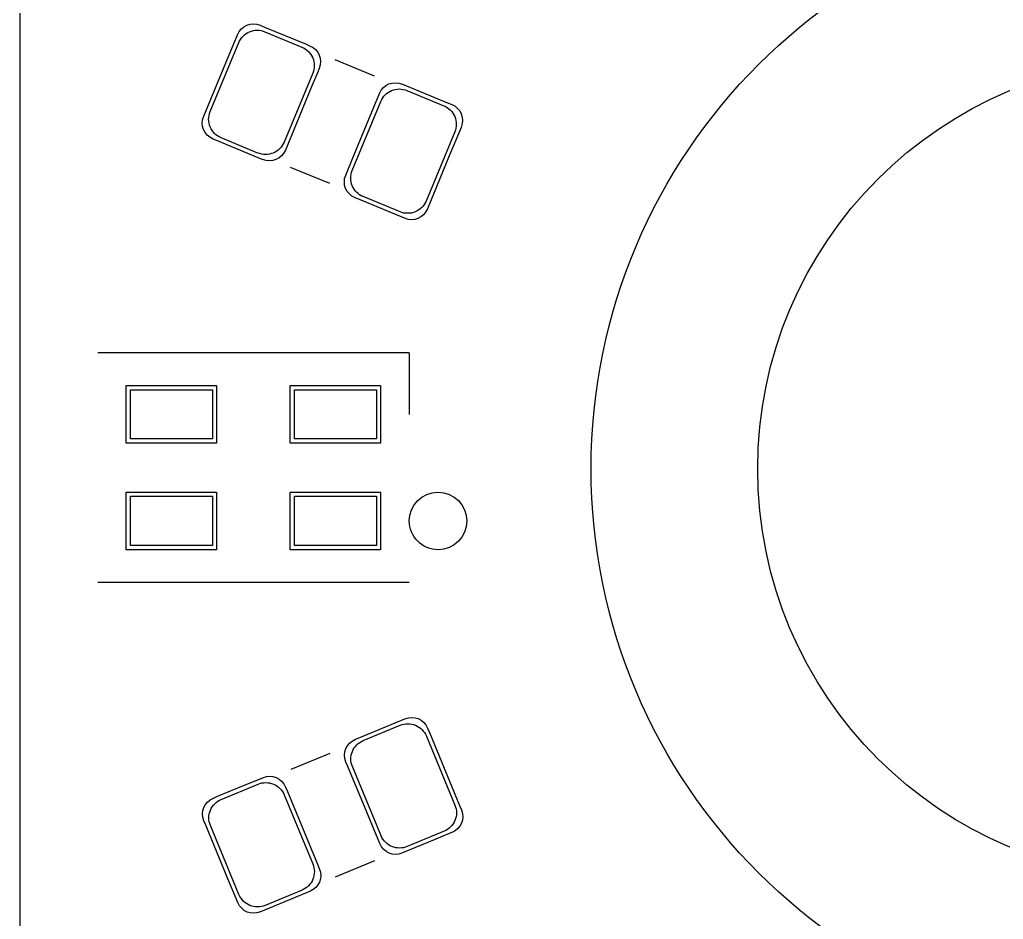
# Model space of a CAD drawing. Header units: millimetres. Extents: x 0 to 28, y 0 to 98.
# Drawn here: x -0.01 to 11.99, y 58.66 to 69.64 of the extents above; entities that cross this region are included whole.
import ezdxf

# ---------------------------------------------------------------- set-up
doc = ezdxf.new("R2010")
doc.units = ezdxf.units.MM
doc.layers.add('Make2D', color=178, linetype='Continuous', true_color=0x000000)

msp = doc.modelspace()

# ---------------------------------------------------------------- linework, layer by layer
at = {"layer": 'Make2D', "color": 178, "true_color": 0x000000}
for p, q in [((-0.005, 95.239), (-0.005, 2.74)), ((2.766, 69.572), (2.805, 69.584)), ((2.766, 69.572), (2.805, 69.584)), ((2.805, 69.584), (2.845, 69.588)), ((2.805, 69.584), (2.845, 69.588)), ((2.845, 69.588), (2.885, 69.584)), ((2.845, 69.588), (2.885, 69.584)), ((2.885, 69.584), (2.929, 69.57)), ((2.885, 69.584), (2.929, 69.57)), ((2.481, 69.043), (2.651, 69.455)), ((2.481, 69.043), (2.651, 69.455)), ((2.651, 69.455), (2.673, 69.496)), ((2.651, 69.455), (2.673, 69.496)), ((2.673, 69.496), (2.699, 69.527)), ((2.673, 69.496), (2.699, 69.527)), ((2.699, 69.527), (2.73, 69.553)), ((2.699, 69.527), (2.73, 69.553)), ((2.72, 69.439), (2.738, 69.455)), ((2.72, 69.439), (2.738, 69.455)), ((2.73, 69.553), (2.766, 69.572)), ((2.73, 69.553), (2.766, 69.572)), ((2.738, 69.455), (2.757, 69.469)), ((2.738, 69.455), (2.757, 69.469)), ((2.757, 69.469), (2.777, 69.481)), ((2.757, 69.469), (2.777, 69.481)), ((2.777, 69.481), (2.799, 69.492)), ((2.777, 69.481), (2.799, 69.492)), ((2.799, 69.492), (2.822, 69.5)), ((2.799, 69.492), (2.822, 69.5)), ((2.822, 69.5), (2.845, 69.506)), ((2.822, 69.5), (2.845, 69.506)), ((2.845, 69.506), (2.868, 69.509)), ((2.845, 69.506), (2.868, 69.509)), ((2.868, 69.509), (2.892, 69.51)), ((2.868, 69.509), (2.892, 69.51)), ((2.892, 69.51), (2.916, 69.509)), ((2.892, 69.51), (2.916, 69.509)), ((2.916, 69.509), (2.94, 69.506)), ((2.916, 69.509), (2.94, 69.506)), ((2.929, 69.57), (2.982, 69.548)), ((2.929, 69.57), (2.982, 69.548)), ((2.94, 69.506), (2.963, 69.5)), ((2.94, 69.506), (2.963, 69.5)), ((2.963, 69.5), (2.986, 69.492)), ((2.963, 69.5), (2.986, 69.492)), ((2.982, 69.548), (3.479, 69.342)), ((2.982, 69.548), (3.479, 69.342)), ((2.986, 69.492), (3.436, 69.305)), ((2.986, 69.492), (3.436, 69.305)), ((2.318, 68.517), (2.667, 69.36)), ((2.318, 68.517), (2.667, 69.36)), ((2.667, 69.36), (2.677, 69.382)), ((2.667, 69.36), (2.677, 69.382)), ((2.677, 69.382), (2.69, 69.402)), ((2.677, 69.382), (2.69, 69.402)), ((2.69, 69.402), (2.704, 69.421)), ((2.69, 69.402), (2.704, 69.421)), ((2.704, 69.421), (2.72, 69.439)), ((2.704, 69.421), (2.72, 69.439)), ((3.479, 69.342), (3.531, 69.321)), ((3.479, 69.342), (3.531, 69.321)), ((3.436, 69.305), (3.458, 69.295)), ((3.436, 69.305), (3.458, 69.295)), ((3.458, 69.295), (3.478, 69.282)), ((3.458, 69.295), (3.478, 69.282)), ((3.478, 69.282), (3.497, 69.268)), ((3.478, 69.282), (3.497, 69.268)), ((3.497, 69.268), (3.515, 69.252)), ((3.497, 69.268), (3.515, 69.252)), ((3.515, 69.252), (3.531, 69.235)), ((3.515, 69.252), (3.531, 69.235)), ((3.531, 69.321), (3.572, 69.299)), ((3.531, 69.321), (3.572, 69.299)), ((3.531, 69.235), (3.545, 69.215)), ((3.531, 69.235), (3.545, 69.215)), ((3.545, 69.215), (3.558, 69.195)), ((3.545, 69.215), (3.558, 69.195)), ((3.572, 69.299), (3.604, 69.274)), ((3.572, 69.299), (3.604, 69.274)), ((3.604, 69.274), (3.629, 69.242)), ((3.604, 69.274), (3.629, 69.242)), ((3.629, 69.242), (3.648, 69.207)), ((3.629, 69.242), (3.648, 69.207)), ((3.558, 69.195), (3.568, 69.173)), ((3.558, 69.195), (3.568, 69.173)), ((3.568, 69.173), (3.576, 69.151)), ((3.568, 69.173), (3.576, 69.151)), ((3.576, 69.151), (3.582, 69.127)), ((3.576, 69.151), (3.582, 69.127)), ((3.582, 69.127), (3.585, 69.104)), ((3.582, 69.127), (3.585, 69.104)), ((3.585, 69.104), (3.587, 69.08)), ((3.585, 69.104), (3.587, 69.08)), ((3.648, 69.207), (3.66, 69.168)), ((3.648, 69.207), (3.66, 69.168)), ((3.66, 69.168), (3.664, 69.128)), ((3.66, 69.168), (3.664, 69.128)), ((3.664, 69.128), (3.66, 69.087)), ((3.664, 69.128), (3.66, 69.087)), ((4.32, 68.95), (3.842, 69.148)), ((2.297, 68.6), (2.481, 69.043)), ((2.297, 68.6), (2.481, 69.043)), ((3.568, 68.987), (3.219, 68.144)), ((3.568, 68.987), (3.219, 68.144)), ((3.625, 68.991), (3.55, 68.81)), ((3.625, 68.991), (3.55, 68.81)), ((3.576, 69.009), (3.568, 68.987)), ((3.576, 69.009), (3.568, 68.987)), ((3.582, 69.032), (3.576, 69.009)), ((3.582, 69.032), (3.576, 69.009)), ((3.585, 69.056), (3.582, 69.032)), ((3.585, 69.056), (3.582, 69.032)), ((3.587, 69.08), (3.585, 69.056)), ((3.587, 69.08), (3.585, 69.056)), ((3.646, 69.043), (3.625, 68.991)), ((3.646, 69.043), (3.625, 68.991)), ((3.66, 69.087), (3.646, 69.043)), ((3.66, 69.087), (3.646, 69.043)), ((4.498, 68.855), (4.536, 68.866)), ((4.498, 68.855), (4.536, 68.866)), ((4.536, 68.866), (4.577, 68.87)), ((4.536, 68.866), (4.577, 68.87)), ((4.577, 68.87), (4.617, 68.866)), ((4.577, 68.87), (4.617, 68.866)), ((4.617, 68.866), (4.662, 68.853)), ((4.617, 68.866), (4.662, 68.853)), ((3.55, 68.81), (3.235, 68.048)), ((3.55, 68.81), (3.235, 68.048)), ((4.226, 68.357), (4.383, 68.738)), ((4.226, 68.357), (4.383, 68.738)), ((4.383, 68.738), (4.405, 68.778)), ((4.383, 68.738), (4.405, 68.778)), ((4.405, 68.778), (4.431, 68.81)), ((4.405, 68.778), (4.431, 68.81)), ((4.431, 68.81), (4.462, 68.835)), ((4.431, 68.81), (4.462, 68.835)), ((4.452, 68.722), (4.47, 68.738)), ((4.452, 68.722), (4.47, 68.738)), ((4.462, 68.835), (4.498, 68.855)), ((4.462, 68.835), (4.498, 68.855)), ((4.47, 68.738), (4.489, 68.752)), ((4.47, 68.738), (4.489, 68.752)), ((4.489, 68.752), (4.51, 68.764)), ((4.489, 68.752), (4.51, 68.764)), ((4.51, 68.764), (4.531, 68.774)), ((4.51, 68.764), (4.531, 68.774)), ((4.531, 68.774), (4.554, 68.783)), ((4.531, 68.774), (4.554, 68.783)), ((4.554, 68.783), (4.577, 68.788)), ((4.554, 68.783), (4.577, 68.788)), ((4.577, 68.788), (4.601, 68.792)), ((4.577, 68.788), (4.601, 68.792)), ((4.601, 68.792), (4.625, 68.793)), ((4.601, 68.792), (4.625, 68.793)), ((4.625, 68.793), (4.649, 68.792)), ((4.625, 68.793), (4.649, 68.792)), ((4.649, 68.792), (4.672, 68.788)), ((4.649, 68.792), (4.672, 68.788)), ((4.662, 68.853), (4.713, 68.831)), ((4.662, 68.853), (4.713, 68.831)), ((4.672, 68.788), (4.695, 68.783)), ((4.672, 68.788), (4.695, 68.783)), ((4.695, 68.783), (4.718, 68.774)), ((4.695, 68.783), (4.718, 68.774)), ((4.713, 68.831), (5.211, 68.625)), ((4.713, 68.831), (5.211, 68.625)), ((4.718, 68.774), (5.168, 68.588)), ((4.718, 68.774), (5.168, 68.588)), ((4.05, 67.799), (4.399, 68.642)), ((4.05, 67.799), (4.399, 68.642)), ((4.399, 68.642), (4.41, 68.664)), ((4.399, 68.642), (4.41, 68.664)), ((4.41, 68.664), (4.422, 68.684)), ((4.41, 68.664), (4.422, 68.684)), ((4.422, 68.684), (4.436, 68.704)), ((4.422, 68.684), (4.436, 68.704)), ((4.436, 68.704), (4.452, 68.722)), ((4.436, 68.704), (4.452, 68.722)), ((5.211, 68.625), (5.263, 68.603)), ((5.211, 68.625), (5.263, 68.603)), ((2.239, 68.461), (2.297, 68.6)), ((2.239, 68.461), (2.297, 68.6)), ((2.31, 68.494), (2.318, 68.517)), ((2.31, 68.494), (2.318, 68.517)), ((5.168, 68.588), (5.19, 68.578)), ((5.168, 68.588), (5.19, 68.578)), ((5.19, 68.578), (5.211, 68.565)), ((5.19, 68.578), (5.211, 68.565)), ((5.211, 68.565), (5.23, 68.551)), ((5.211, 68.565), (5.23, 68.551)), ((5.23, 68.551), (5.248, 68.535)), ((5.23, 68.551), (5.248, 68.535)), ((5.248, 68.535), (5.263, 68.517)), ((5.248, 68.535), (5.263, 68.517)), ((5.263, 68.603), (5.304, 68.582)), ((5.263, 68.603), (5.304, 68.582)), ((5.263, 68.517), (5.278, 68.498)), ((5.263, 68.517), (5.278, 68.498)), ((5.278, 68.498), (5.29, 68.477)), ((5.278, 68.498), (5.29, 68.477)), ((5.304, 68.582), (5.336, 68.556)), ((5.304, 68.582), (5.336, 68.556)), ((5.336, 68.556), (5.361, 68.525)), ((5.336, 68.556), (5.361, 68.525)), ((5.361, 68.525), (5.38, 68.489)), ((5.361, 68.525), (5.38, 68.489)), ((2.222, 68.376), (2.226, 68.416)), ((2.222, 68.376), (2.226, 68.416)), ((2.226, 68.336), (2.222, 68.376)), ((2.226, 68.336), (2.222, 68.376)), ((2.226, 68.416), (2.239, 68.461)), ((2.226, 68.416), (2.239, 68.461)), ((2.299, 68.423), (2.3, 68.447)), ((2.299, 68.423), (2.3, 68.447)), ((2.3, 68.4), (2.299, 68.423)), ((2.3, 68.4), (2.299, 68.423)), ((2.3, 68.447), (2.304, 68.471)), ((2.3, 68.447), (2.304, 68.471)), ((2.304, 68.376), (2.3, 68.4)), ((2.304, 68.376), (2.3, 68.4)), ((2.304, 68.471), (2.31, 68.494)), ((2.304, 68.471), (2.31, 68.494)), ((2.31, 68.353), (2.304, 68.376)), ((2.31, 68.353), (2.304, 68.376)), ((5.29, 68.477), (5.3, 68.456)), ((5.29, 68.477), (5.3, 68.456)), ((5.3, 68.456), (5.308, 68.433)), ((5.3, 68.456), (5.308, 68.433)), ((5.308, 68.433), (5.314, 68.41)), ((5.308, 68.433), (5.314, 68.41)), ((5.314, 68.41), (5.317, 68.386)), ((5.314, 68.41), (5.317, 68.386)), ((5.317, 68.386), (5.319, 68.362)), ((5.317, 68.386), (5.319, 68.362)), ((5.38, 68.489), (5.392, 68.45)), ((5.38, 68.489), (5.392, 68.45)), ((5.392, 68.45), (5.396, 68.41)), ((5.392, 68.45), (5.396, 68.41)), ((5.396, 68.41), (5.392, 68.37)), ((5.396, 68.41), (5.392, 68.37)), ((2.238, 68.297), (2.226, 68.336)), ((2.238, 68.297), (2.226, 68.336)), ((2.257, 68.261), (2.238, 68.297)), ((2.257, 68.261), (2.238, 68.297)), ((2.282, 68.23), (2.257, 68.261)), ((2.282, 68.23), (2.257, 68.261)), ((2.318, 68.33), (2.31, 68.353)), ((2.318, 68.33), (2.31, 68.353)), ((2.328, 68.308), (2.318, 68.33)), ((2.328, 68.308), (2.318, 68.33)), ((2.341, 68.288), (2.328, 68.308)), ((2.341, 68.288), (2.328, 68.308)), ((2.355, 68.269), (2.341, 68.288)), ((2.355, 68.269), (2.341, 68.288)), ((2.371, 68.251), (2.355, 68.269)), ((2.371, 68.251), (2.355, 68.269)), ((4.05, 67.932), (4.226, 68.357)), ((4.05, 67.932), (4.226, 68.357)), ((5.3, 68.269), (4.951, 67.426)), ((5.3, 68.269), (4.951, 67.426)), ((5.357, 68.273), (5.234, 67.976)), ((5.357, 68.273), (5.234, 67.976)), ((5.308, 68.292), (5.3, 68.269)), ((5.308, 68.292), (5.3, 68.269)), ((5.314, 68.315), (5.308, 68.292)), ((5.314, 68.315), (5.308, 68.292)), ((5.317, 68.338), (5.314, 68.315)), ((5.317, 68.338), (5.314, 68.315)), ((5.319, 68.362), (5.317, 68.338)), ((5.319, 68.362), (5.317, 68.338)), ((5.378, 68.325), (5.357, 68.273)), ((5.378, 68.325), (5.357, 68.273)), ((5.392, 68.37), (5.378, 68.325)), ((5.392, 68.37), (5.378, 68.325)), ((2.314, 68.204), (2.282, 68.23)), ((2.314, 68.204), (2.282, 68.23)), ((2.355, 68.182), (2.314, 68.204)), ((2.355, 68.182), (2.314, 68.204)), ((2.407, 68.161), (2.355, 68.182)), ((2.407, 68.161), (2.355, 68.182)), ((2.388, 68.235), (2.371, 68.251)), ((2.388, 68.235), (2.371, 68.251)), ((2.408, 68.221), (2.388, 68.235)), ((2.408, 68.221), (2.388, 68.235)), ((2.904, 67.955), (2.407, 68.161)), ((2.904, 67.955), (2.407, 68.161)), ((2.429, 68.209), (2.408, 68.221)), ((2.429, 68.209), (2.408, 68.221)), ((2.45, 68.198), (2.429, 68.209)), ((2.45, 68.198), (2.429, 68.209)), ((2.901, 68.012), (2.45, 68.198)), ((2.901, 68.012), (2.45, 68.198)), ((3.219, 68.144), (3.209, 68.122)), ((3.219, 68.144), (3.209, 68.122)), ((3.109, 68.022), (3.087, 68.012)), ((3.109, 68.022), (3.087, 68.012)), ((3.129, 68.034), (3.109, 68.022)), ((3.129, 68.034), (3.109, 68.022)), ((3.148, 68.048), (3.129, 68.034)), ((3.148, 68.048), (3.129, 68.034)), ((3.166, 68.065), (3.148, 68.048)), ((3.166, 68.065), (3.148, 68.048)), ((3.182, 68.082), (3.166, 68.065)), ((3.182, 68.082), (3.166, 68.065)), ((3.196, 68.102), (3.182, 68.082)), ((3.196, 68.102), (3.182, 68.082)), ((3.209, 68.122), (3.196, 68.102)), ((3.209, 68.122), (3.196, 68.102)), ((3.235, 68.048), (3.213, 68.007)), ((3.235, 68.048), (3.213, 68.007)), ((2.923, 68.004), (2.901, 68.012)), ((2.923, 68.004), (2.901, 68.012)), ((2.957, 67.933), (2.904, 67.955)), ((2.957, 67.933), (2.904, 67.955)), ((2.946, 67.998), (2.923, 68.004)), ((2.946, 67.998), (2.923, 68.004)), ((2.97, 67.994), (2.946, 67.998)), ((2.97, 67.994), (2.946, 67.998)), ((3.001, 67.92), (2.957, 67.933)), ((3.001, 67.92), (2.957, 67.933)), ((2.994, 67.993), (2.97, 67.994)), ((2.994, 67.993), (2.97, 67.994)), ((3.017, 67.994), (2.994, 67.993)), ((3.017, 67.994), (2.994, 67.993)), ((3.041, 67.916), (3.001, 67.92)), ((3.041, 67.916), (3.001, 67.92)), ((3.041, 67.998), (3.017, 67.994)), ((3.041, 67.998), (3.017, 67.994)), ((3.064, 68.004), (3.041, 67.998)), ((3.064, 68.004), (3.041, 67.998)), ((3.082, 67.92), (3.041, 67.916)), ((3.082, 67.92), (3.041, 67.916)), ((3.087, 68.012), (3.064, 68.004)), ((3.087, 68.012), (3.064, 68.004)), ((3.12, 67.932), (3.082, 67.92)), ((3.12, 67.932), (3.082, 67.92)), ((3.156, 67.951), (3.12, 67.932)), ((3.156, 67.951), (3.12, 67.932)), ((3.187, 67.976), (3.156, 67.951)), ((3.187, 67.976), (3.156, 67.951)), ((3.213, 68.007), (3.187, 67.976)), ((3.213, 68.007), (3.187, 67.976)), ((3.972, 67.743), (4.05, 67.932)), ((3.972, 67.743), (4.05, 67.932)), ((5.234, 67.976), (4.967, 67.331)), ((5.234, 67.976), (4.967, 67.331)), ((3.776, 67.638), (3.298, 67.836)), ((4.036, 67.754), (4.042, 67.777)), ((4.036, 67.754), (4.042, 67.777)), ((4.042, 67.777), (4.05, 67.799)), ((4.042, 67.777), (4.05, 67.799)), ((3.954, 67.659), (3.958, 67.699)), ((3.954, 67.659), (3.958, 67.699)), ((3.958, 67.618), (3.954, 67.659)), ((3.958, 67.618), (3.954, 67.659)), ((3.958, 67.699), (3.972, 67.743)), ((3.958, 67.699), (3.972, 67.743)), ((4.032, 67.706), (4.033, 67.73)), ((4.032, 67.706), (4.033, 67.73)), ((4.033, 67.682), (4.032, 67.706)), ((4.033, 67.682), (4.032, 67.706)), ((4.033, 67.73), (4.036, 67.754)), ((4.033, 67.73), (4.036, 67.754)), ((4.036, 67.659), (4.033, 67.682)), ((4.036, 67.659), (4.033, 67.682)), ((4.042, 67.635), (4.036, 67.659)), ((4.042, 67.635), (4.036, 67.659)), ((3.97, 67.58), (3.958, 67.618)), ((3.97, 67.58), (3.958, 67.618)), ((3.989, 67.544), (3.97, 67.58)), ((3.989, 67.544), (3.97, 67.58)), ((4.015, 67.513), (3.989, 67.544)), ((4.015, 67.513), (3.989, 67.544)), ((4.05, 67.613), (4.042, 67.635)), ((4.05, 67.613), (4.042, 67.635)), ((4.06, 67.591), (4.05, 67.613)), ((4.06, 67.591), (4.05, 67.613)), ((4.073, 67.571), (4.06, 67.591)), ((4.073, 67.571), (4.06, 67.591)), ((4.087, 67.551), (4.073, 67.571)), ((4.087, 67.551), (4.073, 67.571)), ((4.103, 67.534), (4.087, 67.551)), ((4.103, 67.534), (4.087, 67.551)), ((4.046, 67.487), (4.015, 67.513)), ((4.046, 67.487), (4.015, 67.513)), ((4.087, 67.465), (4.046, 67.487)), ((4.087, 67.465), (4.046, 67.487)), ((4.139, 67.443), (4.087, 67.465)), ((4.139, 67.443), (4.087, 67.465)), ((4.121, 67.518), (4.103, 67.534)), ((4.121, 67.518), (4.103, 67.534)), ((4.14, 67.503), (4.121, 67.518)), ((4.14, 67.503), (4.121, 67.518)), ((4.637, 67.237), (4.139, 67.443)), ((4.637, 67.237), (4.139, 67.443)), ((4.161, 67.491), (4.14, 67.503)), ((4.161, 67.491), (4.14, 67.503)), ((4.182, 67.481), (4.161, 67.491)), ((4.182, 67.481), (4.161, 67.491)), ((4.633, 67.295), (4.182, 67.481)), ((4.633, 67.295), (4.182, 67.481)), ((4.951, 67.426), (4.941, 67.405)), ((4.951, 67.426), (4.941, 67.405)), ((4.841, 67.305), (4.819, 67.295)), ((4.841, 67.305), (4.819, 67.295)), ((4.861, 67.317), (4.841, 67.305)), ((4.861, 67.317), (4.841, 67.305)), ((4.88, 67.331), (4.861, 67.317)), ((4.88, 67.331), (4.861, 67.317)), ((4.898, 67.347), (4.88, 67.331)), ((4.898, 67.347), (4.88, 67.331)), ((4.914, 67.365), (4.898, 67.347)), ((4.914, 67.365), (4.898, 67.347)), ((4.928, 67.384), (4.914, 67.365)), ((4.928, 67.384), (4.914, 67.365)), ((4.941, 67.405), (4.928, 67.384)), ((4.941, 67.405), (4.928, 67.384)), ((4.967, 67.331), (4.945, 67.29)), ((4.967, 67.331), (4.945, 67.29)), ((4.655, 67.286), (4.633, 67.295)), ((4.655, 67.286), (4.633, 67.295)), ((4.688, 67.216), (4.637, 67.237)), ((4.688, 67.216), (4.637, 67.237)), ((4.678, 67.28), (4.655, 67.286)), ((4.678, 67.28), (4.655, 67.286)), ((4.702, 67.277), (4.678, 67.28)), ((4.702, 67.277), (4.678, 67.28)), ((4.733, 67.202), (4.688, 67.216)), ((4.733, 67.202), (4.688, 67.216)), ((4.726, 67.276), (4.702, 67.277)), ((4.726, 67.276), (4.702, 67.277)), ((4.75, 67.277), (4.726, 67.276)), ((4.75, 67.277), (4.726, 67.276)), ((4.773, 67.198), (4.733, 67.202)), ((4.773, 67.198), (4.733, 67.202)), ((4.773, 67.28), (4.75, 67.277)), ((4.773, 67.28), (4.75, 67.277)), ((4.797, 67.286), (4.773, 67.28)), ((4.797, 67.286), (4.773, 67.28)), ((4.814, 67.202), (4.773, 67.198)), ((4.814, 67.202), (4.773, 67.198)), ((4.819, 67.295), (4.797, 67.286)), ((4.819, 67.295), (4.797, 67.286)), ((4.852, 67.214), (4.814, 67.202)), ((4.852, 67.214), (4.814, 67.202)), ((4.888, 67.233), (4.852, 67.214)), ((4.888, 67.233), (4.852, 67.214)), ((4.919, 67.259), (4.888, 67.233)), ((4.919, 67.259), (4.888, 67.233)), ((4.945, 67.29), (4.919, 67.259)), ((4.945, 67.29), (4.919, 67.259)), ((4.746, 65.573), (0.947, 65.573)), ((4.746, 65.573), (4.746, 64.823)), ((1.295, 64.472), (1.295, 65.174)), ((1.295, 65.174), (2.397, 65.174)), ((1.295, 64.472), (1.295, 65.174)), ((1.295, 65.174), (2.397, 65.174)), ((2.397, 65.174), (2.397, 64.472)), ((2.397, 65.174), (2.397, 64.472)), ((3.295, 64.472), (3.295, 65.174)), ((3.295, 65.174), (4.397, 65.174)), ((3.295, 64.472), (3.295, 65.174)), ((3.295, 65.174), (4.397, 65.174)), ((4.397, 65.174), (4.397, 64.472)), ((4.397, 65.174), (4.397, 64.472)), ((1.346, 64.523), (1.346, 65.123)), ((1.346, 65.123), (2.346, 65.123)), ((1.346, 64.523), (1.346, 65.123)), ((1.346, 65.123), (2.346, 65.123)), ((2.346, 65.123), (2.346, 64.523)), ((2.346, 65.123), (2.346, 64.523)), ((3.346, 64.523), (3.346, 65.123)), ((3.346, 65.123), (4.346, 65.123)), ((3.346, 64.523), (3.346, 65.123)), ((3.346, 65.123), (4.346, 65.123)), ((4.346, 65.123), (4.346, 64.523)), ((4.346, 65.123), (4.346, 64.523)), ((2.397, 64.472), (1.295, 64.472)), ((2.397, 64.472), (1.295, 64.472)), ((2.346, 64.523), (1.346, 64.523)), ((2.346, 64.523), (1.346, 64.523)), ((4.397, 64.472), (3.295, 64.472)), ((4.397, 64.472), (3.295, 64.472)), ((4.346, 64.523), (3.346, 64.523)), ((4.346, 64.523), (3.346, 64.523)), ((1.295, 63.172), (1.295, 63.874)), ((1.295, 63.874), (2.397, 63.874)), ((1.295, 63.172), (1.295, 63.874)), ((1.295, 63.874), (2.397, 63.874)), ((1.346, 63.223), (1.346, 63.824)), ((1.346, 63.824), (2.346, 63.824)), ((1.346, 63.223), (1.346, 63.824)), ((1.346, 63.824), (2.346, 63.824)), ((2.346, 63.824), (2.346, 63.223)), ((2.346, 63.824), (2.346, 63.223)), ((2.397, 63.874), (2.397, 63.172)), ((2.397, 63.874), (2.397, 63.172)), ((3.295, 63.172), (3.295, 63.874)), ((3.295, 63.874), (4.397, 63.874)), ((3.295, 63.172), (3.295, 63.874)), ((3.295, 63.874), (4.397, 63.874)), ((3.346, 63.223), (3.346, 63.824)), ((3.346, 63.824), (4.346, 63.824)), ((3.346, 63.223), (3.346, 63.824)), ((3.346, 63.824), (4.346, 63.824)), ((4.346, 63.824), (4.346, 63.223)), ((4.346, 63.824), (4.346, 63.223)), ((4.397, 63.874), (4.397, 63.172)), ((4.397, 63.874), (4.397, 63.172)), ((2.346, 63.223), (1.346, 63.223)), ((2.346, 63.223), (1.346, 63.223)), ((4.346, 63.223), (3.346, 63.223)), ((4.346, 63.223), (3.346, 63.223)), ((2.397, 63.172), (1.295, 63.172)), ((2.397, 63.172), (1.295, 63.172)), ((4.397, 63.172), (3.295, 63.172)), ((4.397, 63.172), (3.295, 63.172)), ((4.746, 62.773), (0.947, 62.773)), ((4.455, 61.011), (4.691, 61.109)), ((4.455, 61.011), (4.691, 61.109)), ((4.691, 61.109), (4.736, 61.122)), ((4.691, 61.109), (4.736, 61.122)), ((4.736, 61.122), (4.776, 61.126)), ((4.736, 61.122), (4.776, 61.126)), ((4.776, 61.126), (4.816, 61.122)), ((4.776, 61.126), (4.816, 61.122)), ((4.816, 61.122), (4.855, 61.111)), ((4.816, 61.122), (4.855, 61.111)), ((4.855, 61.111), (4.891, 61.092)), ((4.855, 61.111), (4.891, 61.092)), ((4.891, 61.092), (4.922, 61.066)), ((4.891, 61.092), (4.922, 61.066)), ((4.922, 61.066), (4.948, 61.035)), ((4.922, 61.066), (4.948, 61.035)), ((4.142, 60.881), (4.455, 61.011)), ((4.142, 60.881), (4.455, 61.011)), ((4.185, 60.844), (4.635, 61.031)), ((4.185, 60.844), (4.635, 61.031)), ((4.635, 61.031), (4.658, 61.039)), ((4.635, 61.031), (4.658, 61.039)), ((4.658, 61.039), (4.681, 61.044)), ((4.658, 61.039), (4.681, 61.044)), ((4.681, 61.044), (4.705, 61.048)), ((4.681, 61.044), (4.705, 61.048)), ((4.705, 61.048), (4.728, 61.049)), ((4.705, 61.048), (4.728, 61.049)), ((4.728, 61.049), (4.752, 61.048)), ((4.728, 61.049), (4.752, 61.048)), ((4.752, 61.048), (4.776, 61.044)), ((4.752, 61.048), (4.776, 61.044)), ((4.776, 61.044), (4.799, 61.039)), ((4.776, 61.044), (4.799, 61.039)), ((4.799, 61.039), (4.821, 61.031)), ((4.799, 61.039), (4.821, 61.031)), ((4.821, 61.031), (4.843, 61.02)), ((4.821, 61.031), (4.843, 61.02)), ((4.843, 61.02), (4.864, 61.008)), ((4.843, 61.02), (4.864, 61.008)), ((4.864, 61.008), (4.883, 60.994)), ((4.864, 61.008), (4.883, 60.994)), ((4.883, 60.994), (4.901, 60.978)), ((4.883, 60.994), (4.901, 60.978)), ((4.901, 60.978), (4.917, 60.96)), ((4.901, 60.978), (4.917, 60.96)), ((4.917, 60.96), (4.931, 60.941)), ((4.917, 60.96), (4.931, 60.941)), ((4.931, 60.941), (4.943, 60.92)), ((4.931, 60.941), (4.943, 60.92)), ((4.948, 61.035), (4.969, 60.994)), ((4.948, 61.035), (4.969, 60.994)), ((4.969, 60.994), (4.991, 60.941)), ((4.969, 60.994), (4.991, 60.941)), ((4.991, 60.941), (5.36, 60.052)), ((4.991, 60.941), (5.36, 60.052)), ((4.017, 60.812), (4.048, 60.838)), ((4.017, 60.812), (4.048, 60.838)), ((4.048, 60.838), (4.089, 60.86)), ((4.048, 60.838), (4.089, 60.86)), ((4.089, 60.86), (4.142, 60.881)), ((4.089, 60.86), (4.142, 60.881)), ((4.123, 60.807), (4.143, 60.821)), ((4.123, 60.807), (4.143, 60.821)), ((4.143, 60.821), (4.163, 60.834)), ((4.143, 60.821), (4.163, 60.834)), ((4.163, 60.834), (4.185, 60.844)), ((4.163, 60.834), (4.185, 60.844)), ((4.943, 60.92), (4.954, 60.899)), ((4.943, 60.92), (4.954, 60.899)), ((4.954, 60.899), (5.303, 60.056)), ((4.954, 60.899), (5.303, 60.056)), ((3.957, 60.666), (3.961, 60.706)), ((3.957, 60.666), (3.961, 60.706)), ((3.961, 60.706), (3.973, 60.745)), ((3.961, 60.706), (3.973, 60.745)), ((3.973, 60.745), (3.992, 60.781)), ((3.973, 60.745), (3.992, 60.781)), ((3.992, 60.781), (4.017, 60.812)), ((3.992, 60.781), (4.017, 60.812)), ((4.045, 60.69), (4.053, 60.712)), ((4.045, 60.69), (4.053, 60.712)), ((4.053, 60.712), (4.063, 60.734)), ((4.053, 60.712), (4.063, 60.734)), ((4.063, 60.734), (4.075, 60.754)), ((4.063, 60.734), (4.075, 60.754)), ((4.075, 60.754), (4.09, 60.773)), ((4.075, 60.754), (4.09, 60.773)), ((4.09, 60.773), (4.106, 60.791)), ((4.09, 60.773), (4.106, 60.791)), ((4.106, 60.791), (4.123, 60.807)), ((4.106, 60.791), (4.123, 60.807)), ((3.779, 60.687), (3.301, 60.489)), ((3.961, 60.626), (3.957, 60.666)), ((3.961, 60.626), (3.957, 60.666)), ((3.974, 60.581), (3.961, 60.626)), ((3.974, 60.581), (3.961, 60.626)), ((3.996, 60.529), (3.974, 60.581)), ((3.996, 60.529), (3.974, 60.581)), ((4.034, 60.619), (4.035, 60.643)), ((4.034, 60.619), (4.035, 60.643)), ((4.035, 60.595), (4.034, 60.619)), ((4.035, 60.595), (4.034, 60.619)), ((4.035, 60.643), (4.039, 60.666)), ((4.035, 60.643), (4.039, 60.666)), ((4.039, 60.571), (4.035, 60.595)), ((4.039, 60.571), (4.035, 60.595)), ((4.039, 60.666), (4.045, 60.69)), ((4.039, 60.666), (4.045, 60.69)), ((4.267, 59.874), (3.996, 60.529)), ((4.267, 59.874), (3.996, 60.529)), ((4.045, 60.548), (4.039, 60.571)), ((4.045, 60.548), (4.039, 60.571)), ((4.053, 60.526), (4.045, 60.548)), ((4.053, 60.526), (4.045, 60.548)), ((4.402, 59.682), (4.053, 60.526)), ((4.402, 59.682), (4.053, 60.526)), ((2.723, 60.294), (2.959, 60.391)), ((2.723, 60.294), (2.959, 60.391)), ((2.959, 60.391), (3.003, 60.405)), ((2.959, 60.391), (3.003, 60.405)), ((3.003, 60.405), (3.044, 60.409)), ((3.003, 60.405), (3.044, 60.409)), ((3.044, 60.409), (3.084, 60.405)), ((3.044, 60.409), (3.084, 60.405)), ((3.084, 60.405), (3.122, 60.393)), ((3.084, 60.405), (3.122, 60.393)), ((3.122, 60.393), (3.158, 60.374)), ((3.122, 60.393), (3.158, 60.374)), ((3.158, 60.374), (3.189, 60.348)), ((3.158, 60.374), (3.189, 60.348)), ((3.189, 60.348), (3.215, 60.317)), ((3.189, 60.348), (3.215, 60.317)), ((2.409, 60.164), (2.723, 60.294)), ((2.409, 60.164), (2.723, 60.294)), ((2.453, 60.126), (2.903, 60.313)), ((2.453, 60.126), (2.903, 60.313)), ((2.903, 60.313), (2.925, 60.321)), ((2.903, 60.313), (2.925, 60.321)), ((2.925, 60.321), (2.949, 60.327)), ((2.925, 60.321), (2.949, 60.327)), ((2.949, 60.327), (2.972, 60.33)), ((2.949, 60.327), (2.972, 60.33)), ((2.972, 60.33), (2.996, 60.331)), ((2.972, 60.33), (2.996, 60.331)), ((2.996, 60.331), (3.02, 60.33)), ((2.996, 60.331), (3.02, 60.33)), ((3.02, 60.33), (3.043, 60.327)), ((3.02, 60.33), (3.043, 60.327)), ((3.043, 60.327), (3.067, 60.321)), ((3.043, 60.327), (3.067, 60.321)), ((3.067, 60.321), (3.089, 60.313)), ((3.067, 60.321), (3.089, 60.313)), ((3.089, 60.313), (3.111, 60.303)), ((3.089, 60.313), (3.111, 60.303)), ((3.111, 60.303), (3.131, 60.29)), ((3.111, 60.303), (3.131, 60.29)), ((3.131, 60.29), (3.151, 60.276)), ((3.131, 60.29), (3.151, 60.276)), ((3.151, 60.276), (3.168, 60.26)), ((3.151, 60.276), (3.168, 60.26)), ((3.168, 60.26), (3.185, 60.242)), ((3.168, 60.26), (3.185, 60.242)), ((3.185, 60.242), (3.199, 60.223)), ((3.185, 60.242), (3.199, 60.223)), ((3.199, 60.223), (3.211, 60.203)), ((3.199, 60.223), (3.211, 60.203)), ((3.215, 60.317), (3.237, 60.276)), ((3.215, 60.317), (3.237, 60.276)), ((3.237, 60.276), (3.259, 60.224)), ((3.237, 60.276), (3.259, 60.224)), ((3.259, 60.224), (3.628, 59.334)), ((3.259, 60.224), (3.628, 59.334)), ((2.285, 60.094), (2.316, 60.12)), ((2.285, 60.094), (2.316, 60.12)), ((2.316, 60.12), (2.357, 60.142)), ((2.316, 60.12), (2.357, 60.142)), ((2.357, 60.142), (2.409, 60.164)), ((2.357, 60.142), (2.409, 60.164)), ((2.391, 60.089), (2.41, 60.104)), ((2.391, 60.089), (2.41, 60.104)), ((2.41, 60.104), (2.431, 60.116)), ((2.41, 60.104), (2.431, 60.116)), ((2.431, 60.116), (2.453, 60.126)), ((2.431, 60.116), (2.453, 60.126)), ((3.211, 60.203), (3.221, 60.181)), ((3.211, 60.203), (3.221, 60.181)), ((3.221, 60.181), (3.57, 59.338)), ((3.221, 60.181), (3.57, 59.338)), ((2.225, 59.949), (2.228, 59.989)), ((2.225, 59.949), (2.228, 59.989)), ((2.228, 59.989), (2.24, 60.028)), ((2.228, 59.989), (2.24, 60.028)), ((2.24, 60.028), (2.26, 60.063)), ((2.24, 60.028), (2.26, 60.063)), ((2.26, 60.063), (2.285, 60.094)), ((2.26, 60.063), (2.285, 60.094)), ((2.312, 59.972), (2.32, 59.994)), ((2.312, 59.972), (2.32, 59.994)), ((2.32, 59.994), (2.331, 60.016)), ((2.32, 59.994), (2.331, 60.016)), ((2.331, 60.016), (2.343, 60.036)), ((2.331, 60.016), (2.343, 60.036)), ((2.343, 60.036), (2.357, 60.056)), ((2.343, 60.036), (2.357, 60.056)), ((2.357, 60.056), (2.373, 60.073)), ((2.357, 60.056), (2.373, 60.073)), ((2.373, 60.073), (2.391, 60.089)), ((2.373, 60.073), (2.391, 60.089)), ((5.303, 60.056), (5.311, 60.033)), ((5.303, 60.056), (5.311, 60.033)), ((5.311, 60.033), (5.317, 60.01)), ((5.311, 60.033), (5.317, 60.01)), ((5.317, 60.01), (5.32, 59.986)), ((5.317, 60.01), (5.32, 59.986)), ((5.32, 59.986), (5.321, 59.962)), ((5.32, 59.986), (5.321, 59.962)), ((5.36, 60.052), (5.36, 60.051)), ((5.36, 60.052), (5.36, 60.051)), ((5.36, 60.051), (5.381, 59.999)), ((5.36, 60.051), (5.381, 59.999)), ((5.381, 59.999), (5.395, 59.955)), ((5.381, 59.999), (5.395, 59.955)), ((2.228, 59.908), (2.225, 59.949)), ((2.228, 59.908), (2.225, 59.949)), ((2.242, 59.864), (2.228, 59.908)), ((2.242, 59.864), (2.228, 59.908)), ((2.263, 59.812), (2.242, 59.864)), ((2.263, 59.812), (2.242, 59.864)), ((2.302, 59.901), (2.303, 59.925)), ((2.302, 59.901), (2.303, 59.925)), ((2.303, 59.877), (2.302, 59.901)), ((2.303, 59.877), (2.302, 59.901)), ((2.303, 59.925), (2.307, 59.948)), ((2.303, 59.925), (2.307, 59.948)), ((2.307, 59.853), (2.303, 59.877)), ((2.307, 59.853), (2.303, 59.877)), ((2.307, 59.948), (2.312, 59.972)), ((2.307, 59.948), (2.312, 59.972)), ((4.386, 59.587), (4.267, 59.874)), ((4.386, 59.587), (4.267, 59.874)), ((5.303, 59.869), (5.292, 59.847)), ((5.303, 59.869), (5.292, 59.847)), ((5.311, 59.892), (5.303, 59.869)), ((5.311, 59.892), (5.303, 59.869)), ((5.317, 59.915), (5.311, 59.892)), ((5.317, 59.915), (5.311, 59.892)), ((5.32, 59.938), (5.317, 59.915)), ((5.32, 59.938), (5.317, 59.915)), ((5.321, 59.962), (5.32, 59.938)), ((5.321, 59.962), (5.32, 59.938)), ((5.395, 59.874), (5.383, 59.836)), ((5.395, 59.874), (5.383, 59.836)), ((5.395, 59.955), (5.399, 59.915)), ((5.395, 59.955), (5.399, 59.915)), ((5.399, 59.915), (5.395, 59.874)), ((5.399, 59.915), (5.395, 59.874)), ((2.535, 59.157), (2.263, 59.812)), ((2.535, 59.157), (2.263, 59.812)), ((2.312, 59.83), (2.307, 59.853)), ((2.312, 59.83), (2.307, 59.853)), ((2.32, 59.808), (2.312, 59.83)), ((2.32, 59.808), (2.312, 59.83)), ((2.669, 58.965), (2.32, 59.808)), ((2.669, 58.965), (2.32, 59.808)), ((5.193, 59.747), (5.171, 59.737)), ((5.193, 59.747), (5.171, 59.737)), ((5.213, 59.76), (5.193, 59.747)), ((5.213, 59.76), (5.193, 59.747)), ((5.232, 59.774), (5.213, 59.76)), ((5.232, 59.774), (5.213, 59.76)), ((5.25, 59.79), (5.232, 59.774)), ((5.25, 59.79), (5.232, 59.774)), ((5.266, 59.808), (5.25, 59.79)), ((5.266, 59.808), (5.25, 59.79)), ((5.28, 59.827), (5.266, 59.808)), ((5.28, 59.827), (5.266, 59.808)), ((5.307, 59.743), (5.266, 59.721)), ((5.307, 59.743), (5.266, 59.721)), ((5.292, 59.847), (5.28, 59.827)), ((5.292, 59.847), (5.28, 59.827)), ((5.338, 59.769), (5.307, 59.743)), ((5.338, 59.769), (5.307, 59.743)), ((5.364, 59.8), (5.338, 59.769)), ((5.364, 59.8), (5.338, 59.769)), ((5.383, 59.836), (5.364, 59.8)), ((5.383, 59.836), (5.364, 59.8)), ((4.412, 59.661), (4.402, 59.682)), ((4.412, 59.661), (4.402, 59.682)), ((4.425, 59.64), (4.412, 59.661)), ((4.425, 59.64), (4.412, 59.661)), ((4.439, 59.621), (4.425, 59.64)), ((4.439, 59.621), (4.425, 59.64)), ((4.455, 59.603), (4.439, 59.621)), ((4.455, 59.603), (4.439, 59.621)), ((5.068, 59.639), (4.664, 59.472)), ((5.068, 59.639), (4.664, 59.472)), ((5.171, 59.737), (4.72, 59.55)), ((5.171, 59.737), (4.72, 59.55)), ((5.214, 59.7), (5.068, 59.639)), ((5.214, 59.7), (5.068, 59.639)), ((5.266, 59.721), (5.214, 59.7)), ((5.266, 59.721), (5.214, 59.7)), ((4.408, 59.546), (4.386, 59.587)), ((4.408, 59.546), (4.386, 59.587)), ((4.434, 59.515), (4.408, 59.546)), ((4.434, 59.515), (4.408, 59.546)), ((4.465, 59.489), (4.434, 59.515)), ((4.465, 59.489), (4.434, 59.515)), ((4.472, 59.587), (4.455, 59.603)), ((4.472, 59.587), (4.455, 59.603)), ((4.492, 59.573), (4.472, 59.587)), ((4.492, 59.573), (4.472, 59.587)), ((4.512, 59.561), (4.492, 59.573)), ((4.512, 59.561), (4.492, 59.573)), ((4.534, 59.55), (4.512, 59.561)), ((4.534, 59.55), (4.512, 59.561)), ((4.556, 59.542), (4.534, 59.55)), ((4.556, 59.542), (4.534, 59.55)), ((4.58, 59.537), (4.556, 59.542)), ((4.58, 59.537), (4.556, 59.542)), ((4.603, 59.533), (4.58, 59.537)), ((4.603, 59.533), (4.58, 59.537)), ((4.627, 59.532), (4.603, 59.533)), ((4.627, 59.532), (4.603, 59.533)), ((4.651, 59.533), (4.627, 59.532)), ((4.651, 59.533), (4.627, 59.532)), ((4.675, 59.537), (4.651, 59.533)), ((4.675, 59.537), (4.651, 59.533)), ((4.698, 59.542), (4.675, 59.537)), ((4.698, 59.542), (4.675, 59.537)), ((4.72, 59.55), (4.698, 59.542)), ((4.72, 59.55), (4.698, 59.542)), ((4.501, 59.47), (4.465, 59.489)), ((4.501, 59.47), (4.465, 59.489)), ((4.539, 59.458), (4.501, 59.47)), ((4.539, 59.458), (4.501, 59.47)), ((4.579, 59.454), (4.539, 59.458)), ((4.579, 59.454), (4.539, 59.458)), ((4.62, 59.458), (4.579, 59.454)), ((4.62, 59.458), (4.579, 59.454)), ((4.664, 59.472), (4.62, 59.458)), ((4.664, 59.472), (4.62, 59.458)), ((3.57, 59.338), (3.578, 59.315)), ((3.57, 59.338), (3.578, 59.315)), ((3.578, 59.315), (3.584, 59.292)), ((3.578, 59.315), (3.584, 59.292)), ((3.584, 59.292), (3.588, 59.268)), ((3.584, 59.292), (3.588, 59.268)), ((3.588, 59.268), (3.589, 59.245)), ((3.588, 59.268), (3.589, 59.245)), ((3.628, 59.334), (3.649, 59.282)), ((3.628, 59.334), (3.649, 59.282)), ((3.649, 59.282), (3.663, 59.237)), ((3.649, 59.282), (3.663, 59.237)), ((4.322, 59.375), (3.844, 59.177)), ((2.654, 58.87), (2.535, 59.157)), ((2.654, 58.87), (2.535, 59.157)), ((3.57, 59.151), (3.56, 59.13)), ((3.57, 59.151), (3.56, 59.13)), ((3.578, 59.174), (3.57, 59.151)), ((3.578, 59.174), (3.57, 59.151)), ((3.584, 59.197), (3.578, 59.174)), ((3.584, 59.197), (3.578, 59.174)), ((3.588, 59.221), (3.584, 59.197)), ((3.588, 59.221), (3.584, 59.197)), ((3.589, 59.245), (3.588, 59.221)), ((3.589, 59.245), (3.588, 59.221)), ((3.663, 59.157), (3.651, 59.118)), ((3.663, 59.157), (3.651, 59.118)), ((3.663, 59.237), (3.666, 59.197)), ((3.663, 59.237), (3.666, 59.197)), ((3.666, 59.197), (3.663, 59.157)), ((3.666, 59.197), (3.663, 59.157)), ((3.439, 59.019), (2.988, 58.832)), ((3.439, 59.019), (2.988, 58.832)), ((3.46, 59.029), (3.439, 59.019)), ((3.46, 59.029), (3.439, 59.019)), ((3.48, 59.042), (3.46, 59.029)), ((3.48, 59.042), (3.46, 59.029)), ((3.5, 59.056), (3.48, 59.042)), ((3.5, 59.056), (3.48, 59.042)), ((3.518, 59.072), (3.5, 59.056)), ((3.518, 59.072), (3.5, 59.056)), ((3.534, 59.09), (3.518, 59.072)), ((3.534, 59.09), (3.518, 59.072)), ((3.548, 59.109), (3.534, 59.09)), ((3.548, 59.109), (3.534, 59.09)), ((3.575, 59.025), (3.534, 59.004)), ((3.575, 59.025), (3.534, 59.004)), ((3.56, 59.13), (3.548, 59.109)), ((3.56, 59.13), (3.548, 59.109)), ((3.606, 59.051), (3.575, 59.025)), ((3.606, 59.051), (3.575, 59.025)), ((3.631, 59.082), (3.606, 59.051)), ((3.631, 59.082), (3.606, 59.051)), ((3.651, 59.118), (3.631, 59.082)), ((3.651, 59.118), (3.631, 59.082)), ((2.68, 58.943), (2.669, 58.965)), ((2.68, 58.943), (2.669, 58.965)), ((2.692, 58.923), (2.68, 58.943)), ((2.692, 58.923), (2.68, 58.943)), ((2.706, 58.903), (2.692, 58.923)), ((2.706, 58.903), (2.692, 58.923)), ((2.722, 58.885), (2.706, 58.903)), ((2.722, 58.885), (2.706, 58.903)), ((3.336, 58.922), (2.932, 58.754)), ((3.336, 58.922), (2.932, 58.754)), ((3.482, 58.982), (3.336, 58.922)), ((3.482, 58.982), (3.336, 58.922)), ((3.534, 59.004), (3.482, 58.982)), ((3.534, 59.004), (3.482, 58.982)), ((2.676, 58.828), (2.654, 58.87)), ((2.676, 58.828), (2.654, 58.87)), ((2.702, 58.797), (2.676, 58.828)), ((2.702, 58.797), (2.676, 58.828)), ((2.733, 58.771), (2.702, 58.797)), ((2.733, 58.771), (2.702, 58.797)), ((2.74, 58.87), (2.722, 58.885)), ((2.74, 58.87), (2.722, 58.885)), ((2.759, 58.855), (2.74, 58.87)), ((2.759, 58.855), (2.74, 58.87)), ((2.78, 58.843), (2.759, 58.855)), ((2.78, 58.843), (2.759, 58.855)), ((2.802, 58.832), (2.78, 58.843)), ((2.802, 58.832), (2.78, 58.843)), ((2.824, 58.824), (2.802, 58.832)), ((2.824, 58.824), (2.802, 58.832)), ((2.847, 58.819), (2.824, 58.824)), ((2.847, 58.819), (2.824, 58.824)), ((2.871, 58.816), (2.847, 58.819)), ((2.871, 58.816), (2.847, 58.819)), ((2.895, 58.814), (2.871, 58.816)), ((2.895, 58.814), (2.871, 58.816)), ((2.919, 58.816), (2.895, 58.814)), ((2.919, 58.816), (2.895, 58.814)), ((2.942, 58.819), (2.919, 58.816)), ((2.942, 58.819), (2.919, 58.816)), ((2.965, 58.824), (2.942, 58.819)), ((2.965, 58.824), (2.942, 58.819)), ((2.988, 58.832), (2.965, 58.824)), ((2.988, 58.832), (2.965, 58.824)), ((2.768, 58.752), (2.733, 58.771)), ((2.768, 58.752), (2.733, 58.771)), ((2.807, 58.741), (2.768, 58.752)), ((2.807, 58.741), (2.768, 58.752)), ((2.847, 58.737), (2.807, 58.741)), ((2.847, 58.737), (2.807, 58.741)), ((2.887, 58.741), (2.847, 58.737)), ((2.887, 58.741), (2.847, 58.737)), ((2.932, 58.754), (2.887, 58.741)), ((2.932, 58.754), (2.887, 58.741))]:
    msp.add_line(p, q, dxfattribs=at)
for centre, radius in [((13.938, 64.161), 6.975), ((13.995, 64.158), 5)]:
    msp.add_circle(centre, radius, dxfattribs=at)
at = {"layer": 'Make2D', "color": 178, "true_color": 0x000000, "extrusion": (0, 0, -1)}
for start, end in [(0, 180), (269.9643, 0.0357), (180, 270)]:
    msp.add_arc((-5.097, 63.523), 0.351, start, end, dxfattribs=at)

doc.saveas('drawing.dxf')
